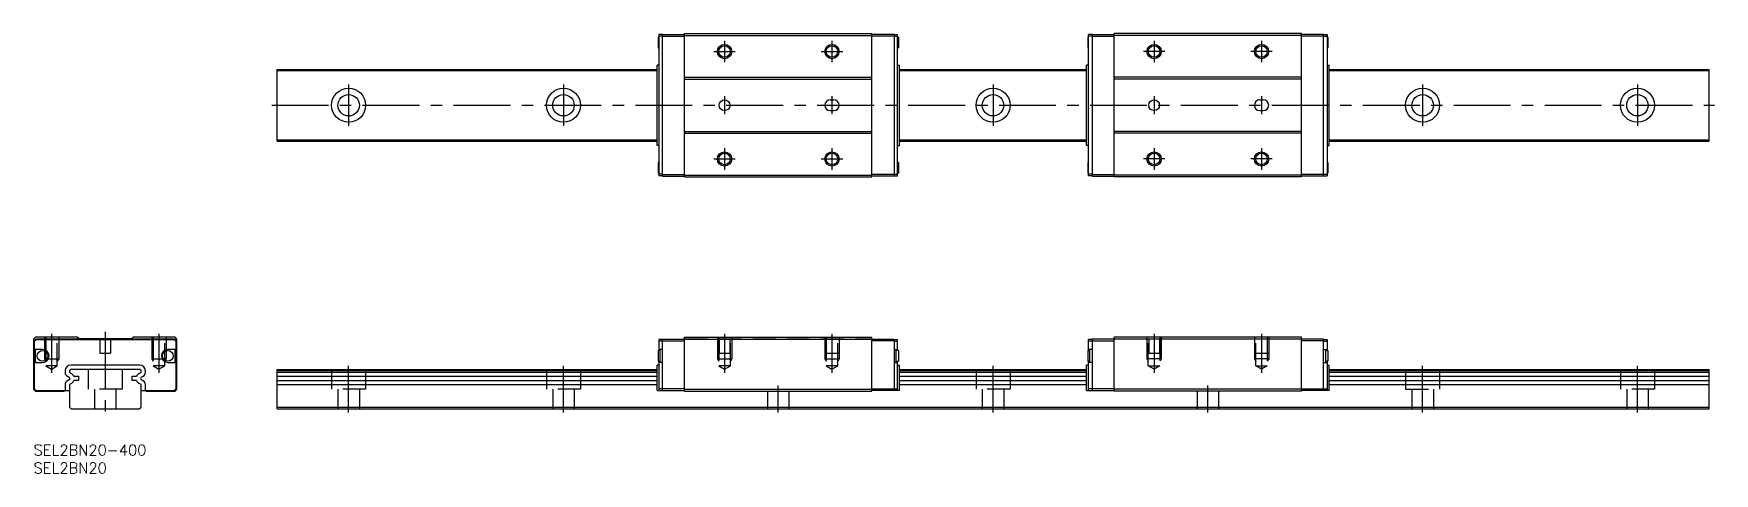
# Model space of a CAD drawing. Extents: x 0 to 470, y -8 to 115.
import ezdxf

# ---------------------------------------------------------------- set-up
doc = ezdxf.new("R2010")
doc.units = 0
doc.header["$LTSCALE"] = 0.5
doc.linetypes.add('CENTER', pattern=[50.8, 31.75, -6.35, 6.35, -6.35])
doc.linetypes.add('DASHED', pattern=[19.05, 12.7, -6.35])
for name, color, linetype in [('MSM_CENTER', 1, 'CENTER'), ('MSM_CONTINUOUS', 7, 'CONTINUOUS'), ('MSM_DASHED', 4, 'DASHED'), ('MSM_NARROW', 5, 'CONTINUOUS'), ('MSM_PART_NUMBER', 7, 'CONTINUOUS')]:
    doc.layers.add(name, color=color, linetype=linetype)
doc.styles.get("Standard").update_dxf_attribs({"font": 'txt.shx', "height": 3, "bigfont": 'bigfont.shx'})

# ---------------------------------------------------------------- blocks, each defined once
blk = doc.blocks.new('*U2')
at = {"layer": 'MSM_PART_NUMBER'}
blk.add_text('SEL2BN20-400', height=3, dxfattribs=at).set_placement((0, -3))
blk = doc.blocks.new('*U3')
at = {"layer": 'MSM_PART_NUMBER'}
blk.add_text('SEL2BN20', height=3, dxfattribs=at).set_placement((0, -8))

msp = doc.modelspace()

# ---------------------------------------------------------------- linework, layer by layer
at = {"layer": 'MSM_CENTER'}
for p, q in [((193, 112.79), (193, 106.79)), ((223, 112.79), (223, 106.79)), ((313, 112.79), (313, 106.79)), ((343, 112.79), (343, 106.79)), ((190, 109.79), (196, 109.79)), ((220, 109.79), (226, 109.79)), ((316, 109.79), (310, 109.79)), ((346, 109.79), (340, 109.79)), ((88, 100.54), (88, 89.04)), ((148, 100.54), (148, 89.04)), ((268, 100.54), (268, 89.04)), ((388, 100.54), (388, 89.04)), ((448, 100.54), (448, 89.04)), ((66.5, 94.79), (469.5, 94.79)), ((193, 97.29), (193, 92.29)), ((223, 97.29), (223, 92.29)), ((313, 97.29), (313, 92.29)), ((343, 97.29), (343, 92.29)), ((193, 82.79), (193, 76.79)), ((223, 82.79), (223, 76.79)), ((313, 82.79), (313, 76.79)), ((343, 82.79), (343, 76.79)), ((190, 79.79), (196, 79.79)), ((220, 79.79), (226, 79.79)), ((316, 79.79), (310, 79.79)), ((346, 79.79), (340, 79.79)), ((5, 31), (5, 20.06)), ((20, 31.5), (20, 8.5)), ((35, 31), (35, 20.06)), ((193, 31), (193, 20.06)), ((223, 31), (223, 20.06)), ((313, 31), (313, 20.06)), ((343, 31), (343, 20.06)), ((88, 9), (88, 22)), ((148, 9), (148, 22)), ((268, 9), (268, 22)), ((388, 9), (388, 22)), ((448, 9), (448, 22)), ((208, 9), (208, 16.5)), ((328, 9), (328, 16.5))]:
    msp.add_line(p, q, dxfattribs=at)
at = {"layer": 'MSM_CONTINUOUS'}
for p, q in [((174.45, 113.79), (174.45, 110.79)), ((174.65, 113.79), (174.45, 113.79)), ((175.65, 114.54), (174.65, 114.54)), ((174.65, 114.54), (174.65, 75.04)), ((175.65, 114.04), (174.65, 114.04)), ((175.65, 74.99), (175.65, 114.59)), ((175.65, 114.59), (181.85, 114.59)), ((175.65, 114.09), (181.85, 114.09)), ((181.85, 74.79), (181.85, 114.79)), ((181.85, 114.79), (234.15, 114.79)), ((181.85, 114.29), (234.15, 114.29)), ((234.15, 74.79), (234.15, 114.79)), ((240.35, 114.59), (234.15, 114.59)), ((240.35, 114.09), (234.15, 114.09)), ((240.35, 114.59), (240.35, 74.99)), ((240.35, 114.54), (241.35, 114.54)), ((240.35, 114.04), (241.35, 114.04)), ((241.35, 75.04), (241.35, 114.54)), ((241.55, 113.79), (241.35, 113.79)), ((241.55, 113.79), (241.55, 110.79)), ((294.45, 113.79), (294.45, 110.79)), ((294.45, 113.79), (294.65, 113.79)), ((295.65, 114.54), (294.65, 114.54)), ((294.65, 75.04), (294.65, 114.54)), ((295.65, 114.04), (294.65, 114.04)), ((295.65, 114.59), (295.65, 74.99)), ((295.65, 114.59), (301.85, 114.59)), ((295.65, 114.09), (301.85, 114.09)), ((301.85, 74.79), (301.85, 114.79)), ((354.15, 114.79), (301.85, 114.79)), ((354.15, 114.29), (301.85, 114.29)), ((354.15, 74.79), (354.15, 114.79)), ((360.35, 114.59), (354.15, 114.59)), ((360.35, 114.09), (354.15, 114.09)), ((360.35, 74.99), (360.35, 114.59)), ((360.35, 114.54), (361.35, 114.54)), ((360.35, 114.04), (361.35, 114.04)), ((361.35, 114.54), (361.35, 75.04)), ((361.35, 113.79), (361.55, 113.79)), ((361.55, 113.79), (361.55, 110.79)), ((174.45, 110.79), (174.65, 110.79)), ((241.35, 110.79), (241.55, 110.79)), ((294.65, 110.79), (294.45, 110.79)), ((361.55, 110.79), (361.35, 110.79)), ((68, 84.79), (68, 104.79)), ((68, 104.79), (174.15, 104.79)), ((68, 104.49), (174.15, 104.49)), ((174.65, 106.02), (174.15, 106.02)), ((174.15, 83.56), (174.15, 106.02)), ((241.35, 106.02), (241.85, 106.02)), ((241.85, 83.56), (241.85, 106.02)), ((241.85, 104.79), (294.15, 104.79)), ((241.85, 104.49), (294.15, 104.49)), ((294.65, 106.02), (294.15, 106.02)), ((294.15, 83.56), (294.15, 106.02)), ((361.35, 106.02), (361.85, 106.02)), ((361.85, 83.56), (361.85, 106.02)), ((361.85, 104.79), (468, 104.79)), ((361.85, 104.49), (468, 104.49)), ((468, 84.79), (468, 104.79)), ((181.85, 102.59), (234.15, 102.59)), ((181.85, 102.09), (234.15, 102.09)), ((354.15, 102.59), (301.85, 102.59)), ((354.15, 102.09), (301.85, 102.09)), ((222.5, 96.29), (223.5, 96.29)), ((342.5, 96.29), (343.5, 96.29)), ((222.5, 93.29), (223.5, 93.29)), ((342.5, 93.29), (343.5, 93.29)), ((68, 85.09), (174.15, 85.09)), ((68, 84.79), (174.15, 84.79)), ((181.85, 87.49), (234.15, 87.49)), ((181.85, 86.99), (234.15, 86.99)), ((241.85, 85.09), (294.15, 85.09)), ((241.85, 84.79), (294.15, 84.79)), ((354.15, 87.49), (301.85, 87.49)), ((354.15, 86.99), (301.85, 86.99)), ((361.85, 85.09), (468, 85.09)), ((361.85, 84.79), (468, 84.79)), ((174.65, 83.56), (174.15, 83.56)), ((241.35, 83.56), (241.85, 83.56)), ((294.65, 83.56), (294.15, 83.56)), ((361.35, 83.56), (361.85, 83.56)), ((174.45, 78.79), (174.45, 75.79)), ((174.65, 78.79), (174.45, 78.79)), ((174.45, 75.79), (174.65, 75.79)), ((175.65, 75.54), (174.65, 75.54)), ((175.65, 75.49), (181.85, 75.49)), ((181.85, 75.29), (234.15, 75.29)), ((240.35, 75.49), (234.15, 75.49)), ((240.35, 75.54), (241.35, 75.54)), ((241.55, 78.79), (241.35, 78.79)), ((241.35, 75.79), (241.55, 75.79)), ((241.55, 78.79), (241.55, 75.79)), ((294.45, 78.79), (294.45, 75.79)), ((294.45, 78.79), (294.65, 78.79)), ((294.65, 75.79), (294.45, 75.79)), ((295.65, 75.54), (294.65, 75.54)), ((295.65, 75.49), (301.85, 75.49)), ((354.15, 75.29), (301.85, 75.29)), ((360.35, 75.49), (354.15, 75.49)), ((360.35, 75.54), (361.35, 75.54)), ((361.35, 78.79), (361.55, 78.79)), ((361.55, 75.79), (361.35, 75.79)), ((361.55, 78.79), (361.55, 75.79)), ((175.65, 75.04), (174.65, 75.04)), ((175.65, 74.99), (181.85, 74.99)), ((181.85, 74.79), (234.15, 74.79)), ((240.35, 74.99), (234.15, 74.99)), ((240.35, 75.04), (241.35, 75.04)), ((295.65, 75.04), (294.65, 75.04)), ((295.65, 74.99), (301.85, 74.99)), ((354.15, 74.79), (301.85, 74.79)), ((360.35, 74.99), (354.15, 74.99)), ((360.35, 75.04), (361.35, 75.04)), ((0.5, 30), (0, 29.5)), ((0, 29.5), (0, 15.5)), ((0.7, 29.5), (0.2, 29)), ((0.2, 29), (0.2, 15.6)), ((0.25, 28.9), (0.75, 29.4)), ((0.25, 26.6), (0.25, 28.9)), ((12.2, 30), (0.5, 30)), ((39.3, 29.5), (0.7, 29.5)), ((0.75, 29.4), (39.25, 29.4)), ((12.7, 29.55), (12.2, 30)), ((27.3, 29.55), (12.7, 29.55)), ((27.8, 30), (27.3, 29.55)), ((39.5, 30), (27.8, 30)), ((39.25, 29.4), (39.75, 28.9)), ((39.8, 29), (39.3, 29.5)), ((40, 29.5), (39.5, 30)), ((39.75, 28.9), (39.75, 26.6)), ((39.8, 15.6), (39.8, 29)), ((40, 15.5), (40, 29.5)), ((174.65, 29.4), (174.65, 26.3)), ((175.65, 29.4), (174.65, 29.4)), ((175.65, 28.9), (174.65, 28.9)), ((175.65, 15.1), (175.65, 29.5)), ((175.65, 29.5), (240.35, 29.5)), ((175.65, 29), (181.85, 29)), ((181.85, 15), (181.85, 30)), ((181.85, 30), (234.15, 30)), ((234.15, 15), (234.15, 30)), ((240.35, 29), (234.15, 29)), ((240.35, 29.5), (240.35, 15.1)), ((240.35, 29.4), (241.35, 29.4)), ((240.35, 28.9), (241.35, 28.9)), ((241.35, 26.3), (241.35, 29.4)), ((294.65, 26.3), (294.65, 29.4)), ((295.65, 29.4), (294.65, 29.4)), ((295.65, 28.9), (294.65, 28.9)), ((295.65, 29.5), (295.65, 15.1)), ((360.35, 29.5), (295.65, 29.5)), ((295.65, 29), (301.85, 29)), ((301.85, 15), (301.85, 30)), ((354.15, 30), (301.85, 30)), ((354.15, 15), (354.15, 30)), ((360.35, 29), (354.15, 29)), ((360.35, 15.1), (360.35, 29.5)), ((360.35, 29.4), (361.35, 29.4)), ((360.35, 28.9), (361.35, 28.9)), ((361.35, 29.4), (361.35, 26.3)), ((2.5, 26.6), (0.25, 26.6)), ((0.45, 26.6), (0.45, 23)), ((39.75, 26.6), (37.5, 26.6)), ((39.55, 23), (39.55, 26.6)), ((175.05, 26.3), (174.45, 26.3)), ((174.45, 26.3), (174.45, 23.3)), ((175.65, 26.6), (174.65, 26.6)), ((175.05, 23), (175.05, 26.6)), ((240.35, 26.6), (241.35, 26.6)), ((240.95, 23), (240.95, 26.6)), ((241.55, 26.3), (240.95, 26.3)), ((241.55, 26.3), (241.55, 23.3)), ((294.45, 26.3), (295.05, 26.3)), ((294.45, 26.3), (294.45, 23.3)), ((295.65, 26.6), (294.65, 26.6)), ((295.05, 23), (295.05, 26.6)), ((360.35, 26.6), (361.35, 26.6)), ((360.95, 23), (360.95, 26.6)), ((360.95, 26.3), (361.55, 26.3)), ((361.55, 26.3), (361.55, 23.3)), ((0.25, 23), (2.5, 23)), ((0.25, 15.6), (0.25, 23)), ((8.77, 20.63), (8.77, 20.26)), ((9.42, 19.14), (9.93, 18.85)), ((10.3, 21), (10, 20.7)), ((10, 20.7), (10, 20.22)), ((10, 20.22), (10.56, 19.9)), ((29.7, 21), (10.3, 21)), ((29.63, 22.23), (10.37, 22.23)), ((11.28, 19.1), (12.5, 19.1)), ((12.5, 19.1), (12.5, 17.9)), ((27.5, 17.9), (27.5, 19.1)), ((27.5, 19.1), (28.72, 19.1)), ((29.44, 19.9), (30, 20.22)), ((30, 20.7), (29.7, 21)), ((30, 20.22), (30, 20.7)), ((30.07, 18.85), (30.58, 19.14)), ((31.23, 20.26), (31.23, 20.63)), ((37.5, 23), (39.75, 23)), ((39.75, 23), (39.75, 15.6)), ((68, 10), (68, 21)), ((68, 21), (174.15, 21)), ((68, 20.7), (174.15, 20.7)), ((68, 20.22), (174.15, 20.22)), ((68, 19.1), (174.15, 19.1)), ((174.15, 15.1), (174.15, 22.23)), ((174.65, 22.23), (174.15, 22.23)), ((174.45, 23.3), (175.05, 23.3)), ((174.65, 23.3), (174.65, 15.1)), ((175.65, 23), (174.65, 23)), ((240.35, 23), (241.35, 23)), ((240.95, 23.3), (241.55, 23.3)), ((241.35, 15.1), (241.35, 23.3)), ((241.35, 22.23), (241.85, 22.23)), ((241.85, 15.1), (241.85, 22.23)), ((241.85, 21), (294.15, 21)), ((241.85, 20.7), (294.15, 20.7)), ((241.85, 20.22), (294.15, 20.22)), ((241.85, 19.1), (294.15, 19.1)), ((294.15, 15.1), (294.15, 22.23)), ((294.65, 22.23), (294.15, 22.23)), ((295.05, 23.3), (294.45, 23.3)), ((294.65, 15.1), (294.65, 23.3)), ((295.65, 23), (294.65, 23)), ((360.35, 23), (361.35, 23)), ((361.55, 23.3), (360.95, 23.3)), ((361.35, 23.3), (361.35, 15.1)), ((361.35, 22.23), (361.85, 22.23)), ((361.85, 15.1), (361.85, 22.23)), ((361.85, 21), (468, 21)), ((361.85, 20.7), (468, 20.7)), ((361.85, 20.22), (468, 20.22)), ((361.85, 19.1), (468, 19.1)), ((468, 10), (468, 21)), ((0, 15.5), (0.5, 15)), ((0.2, 15.6), (0.7, 15.1)), ((0.75, 15.1), (0.25, 15.6)), ((0.5, 15), (8.53, 15)), ((0.7, 15.1), (10, 15.1)), ((8.53, 15), (8.74, 15.1)), ((8.77, 16.74), (8.77, 15.1)), ((9.93, 18.15), (9.42, 17.86)), ((10.56, 17.1), (10, 16.78)), ((10, 16.78), (10, 10.5)), ((12.5, 17.9), (11.28, 17.9)), ((28.72, 17.9), (27.5, 17.9)), ((30, 16.78), (29.44, 17.1)), ((30, 10.5), (30, 16.78)), ((30, 15.1), (39.3, 15.1)), ((30.58, 17.86), (30.07, 18.15)), ((31.23, 15.1), (31.23, 16.74)), ((31.26, 15.1), (31.47, 15)), ((31.47, 15), (39.5, 15)), ((39.75, 15.6), (39.25, 15.1)), ((39.3, 15.1), (39.8, 15.6)), ((39.5, 15), (40, 15.5)), ((68, 17.9), (174.15, 17.9)), ((68, 16.78), (174.15, 16.78)), ((174.15, 15.1), (181.8, 15.1)), ((181.85, 15.6), (174.65, 15.6)), ((181.8, 15.1), (181.8, 15.15)), ((181.8, 15.15), (181.85, 15.15)), ((181.85, 15.5), (234.15, 15.5)), ((181.85, 15), (234.15, 15)), ((234.15, 15.6), (241.35, 15.6)), ((234.2, 15.15), (234.15, 15.15)), ((234.2, 15.15), (234.2, 15.1)), ((241.85, 15.1), (234.2, 15.1)), ((241.85, 17.9), (294.15, 17.9)), ((241.85, 16.78), (294.15, 16.78)), ((294.15, 15.1), (301.8, 15.1)), ((301.85, 15.6), (294.65, 15.6)), ((301.8, 15.15), (301.85, 15.15)), ((301.8, 15.15), (301.8, 15.1)), ((354.15, 15.5), (301.85, 15.5)), ((354.15, 15), (301.85, 15)), ((354.15, 15.6), (361.35, 15.6)), ((354.2, 15.15), (354.15, 15.15)), ((354.2, 15.1), (354.2, 15.15)), ((361.85, 15.1), (354.2, 15.1)), ((361.85, 17.9), (468, 17.9)), ((361.85, 16.78), (468, 16.78)), ((10, 10.5), (10.5, 10)), ((10.5, 10), (29.5, 10)), ((29.5, 10), (30, 10.5)), ((68, 10.5), (468, 10.5)), ((68, 10), (468, 10))]:
    msp.add_line(p, q, dxfattribs=at)
for centre, radius in [((193, 109.79), 1.62), ((223, 109.79), 1.62), ((313, 109.79), 1.62), ((343, 109.79), 1.62), ((88, 94.79), 4.75), ((148, 94.79), 4.75), ((268, 94.79), 4.75), ((388, 94.79), 4.75), ((448, 94.79), 4.75), ((88, 94.79), 3), ((148, 94.79), 3), ((193, 94.79), 1.5), ((268, 94.79), 3), ((313, 94.79), 1.5), ((388, 94.79), 3), ((448, 94.79), 3), ((193, 79.79), 1.62), ((223, 79.79), 1.62), ((313, 79.79), 1.62), ((343, 79.79), 1.62), ((2.5, 24.8), 1.5), ((37.5, 24.8), 1.5)]:
    msp.add_circle(centre, radius, dxfattribs=at)
for centre, radius, start, end in [((222.5, 94.79), 1.5, 90, 270), ((223.5, 94.79), 1.5, 270, 90), ((342.5, 94.79), 1.5, 90, 270), ((343.5, 94.79), 1.5, 270, 90), ((2.5, 24.8), 1.8, 270, 90), ((37.5, 24.8), 1.8, 90, 270), ((10.37, 20.63), 1.6, 90, 180), ((10.07, 20.26), 1.3, 180, 239.9972), ((9.73, 18.5), 0.4, 300.0028, 59.9972), ((9.68, 18.38), 1.75, 24.1151, 60.0008), ((30.31, 18.38), 1.75, 119.9992, 155.8849), ((29.63, 20.63), 1.6, 0, 90), ((30.27, 18.5), 0.4, 120.0028, 239.9972), ((29.93, 20.26), 1.3, 300.0028, 0), ((10.07, 16.74), 1.3, 120.0028, 180), ((9.68, 18.62), 1.75, 299.9992, 335.8849), ((30.31, 18.62), 1.75, 204.1151, 240.0008), ((29.93, 16.74), 1.3, 0, 59.9972)]:
    msp.add_arc(centre, radius, start, end, dxfattribs=at)
at = {"layer": 'MSM_DASHED'}
for p, q in [((3, 30), (3, 24)), ((3.38, 30), (3.38, 22)), ((6.62, 22), (6.62, 30)), ((7, 30), (7, 24)), ((18.5, 29.55), (18.5, 25.55)), ((21.5, 29.55), (21.5, 25.55)), ((33, 30), (33, 24)), ((33.38, 30), (33.38, 22)), ((36.62, 22), (36.62, 30)), ((37, 30), (37, 24)), ((181.85, 29.55), (234.15, 29.55)), ((191, 30), (191, 24)), ((191.38, 30), (191.38, 22)), ((191.5, 29.55), (191.5, 25.55)), ((194.5, 29.55), (194.5, 25.55)), ((194.62, 22), (194.62, 30)), ((195, 30), (195, 24)), ((221, 30), (221, 24)), ((221.38, 30), (221.38, 22)), ((224.62, 22), (224.62, 30)), ((225, 30), (225, 24)), ((301.85, 29.55), (354.15, 29.55)), ((311, 30), (311, 24)), ((311.38, 22), (311.38, 30)), ((311.5, 29.55), (311.5, 25.55)), ((314.5, 29.55), (314.5, 25.55)), ((314.62, 30), (314.62, 22)), ((315, 30), (315, 24)), ((341, 30), (341, 24)), ((341.38, 22), (341.38, 30)), ((344.62, 30), (344.62, 22)), ((345, 30), (345, 24)), ((3, 24), (7, 24)), ((3, 24), (3.38, 23.34)), ((7, 24), (6.62, 23.34)), ((18.5, 25.55), (21.5, 25.55)), ((33, 24), (37, 24)), ((33, 24), (33.38, 23.34)), ((37, 24), (36.62, 23.34)), ((191, 24), (195, 24)), ((191, 24), (191.38, 23.34)), ((191.5, 25.55), (194.5, 25.55)), ((195, 24), (194.62, 23.34)), ((221, 25.55), (225, 25.55)), ((221, 24), (225, 24)), ((221, 24), (221.38, 23.34)), ((225, 24), (224.62, 23.34)), ((315, 24), (311, 24)), ((311, 24), (311.38, 23.34)), ((311.5, 25.55), (314.5, 25.55)), ((315, 24), (314.62, 23.34)), ((341, 25.55), (345, 25.55)), ((345, 24), (341, 24)), ((341, 24), (341.38, 23.34)), ((345, 24), (344.62, 23.34)), ((3.38, 22), (5, 21.06)), ((6.62, 22), (3.38, 22)), ((5, 21.06), (6.62, 22)), ((15.25, 21), (15.25, 15.5)), ((24.75, 21), (24.75, 15.5)), ((33.38, 22), (35, 21.06)), ((36.62, 22), (33.38, 22)), ((35, 21.06), (36.62, 22)), ((83.25, 21), (83.25, 15.5)), ((92.75, 21), (92.75, 15.5)), ((143.25, 21), (143.25, 15.5)), ((152.75, 21), (152.75, 15.5)), ((191.38, 22), (193, 21.06)), ((194.62, 22), (191.38, 22)), ((193, 21.06), (194.62, 22)), ((221.38, 22), (223, 21.06)), ((224.62, 22), (221.38, 22)), ((223, 21.06), (224.62, 22)), ((263.25, 21), (263.25, 15.5)), ((272.75, 21), (272.75, 15.5)), ((313, 21.06), (311.38, 22)), ((311.38, 22), (314.62, 22)), ((314.62, 22), (313, 21.06)), ((343, 21.06), (341.38, 22)), ((341.38, 22), (344.62, 22)), ((344.62, 22), (343, 21.06)), ((383.25, 21), (383.25, 15.5)), ((392.75, 21), (392.75, 15.5)), ((443.25, 21), (443.25, 15.5)), ((452.75, 21), (452.75, 15.5)), ((24.75, 15.5), (15.25, 15.5)), ((17, 15.5), (17, 10)), ((23, 15.5), (23, 10)), ((92.75, 15.5), (83.25, 15.5)), ((85, 15.5), (85, 10)), ((91, 15.5), (91, 10)), ((152.75, 15.5), (143.25, 15.5)), ((145, 15.5), (145, 10)), ((151, 15.5), (151, 10)), ((205, 15), (205, 10)), ((211, 15), (211, 10)), ((272.75, 15.5), (263.25, 15.5)), ((265, 15.5), (265, 10)), ((271, 15.5), (271, 10)), ((325, 15), (325, 10)), ((331, 15), (331, 10)), ((383.25, 15.5), (392.75, 15.5)), ((385, 15.5), (385, 10)), ((391, 15.5), (391, 10)), ((452.75, 15.5), (443.25, 15.5)), ((445, 15.5), (445, 10)), ((451, 15.5), (451, 10))]:
    msp.add_line(p, q, dxfattribs=at)
at = {"layer": 'MSM_NARROW'}
for centre in [(193, 109.79), (223, 109.79), (313, 109.79), (343, 109.79), (193, 79.79), (223, 79.79), (313, 79.79), (343, 79.79)]:
    msp.add_circle(centre, 2, dxfattribs=at)

# ---------------------------------------------------------------- block references
at = {"layer": 'MSM_CONTINUOUS'}
for name in ['*U2', '*U3']:
    msp.add_blockref(name, (0, 0), dxfattribs=at)

doc.saveas('drawing.dxf')
